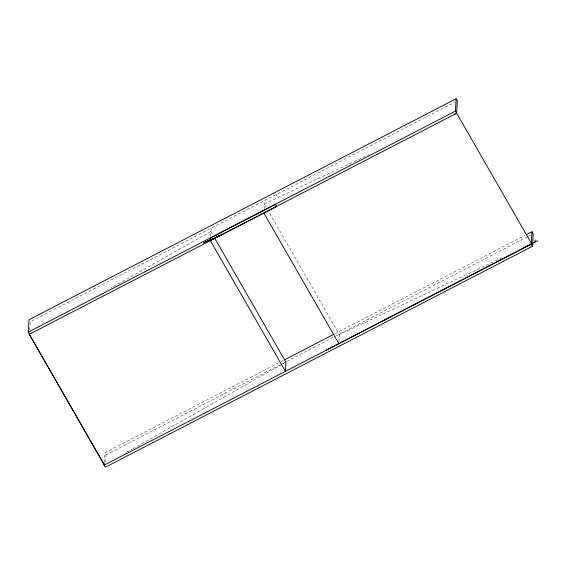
<?xml version="1.0" encoding="UTF-8"?>
<svg xmlns="http://www.w3.org/2000/svg" width="566" height="566" viewBox="0 0 566 566"><rect width="100%" height="100%" fill="white"/><g stroke="black" fill="none" stroke-linecap="round" stroke-linejoin="round"><path stroke-width="0.42" stroke-dasharray="2.83 2.12" d="M29.75 330.098L30.21 321.849L454.993 102.085M104.264 462.663L104.816 452.765L280.694 361.773M105.616 462.309L106.033 454.887L104.816 452.765M210.58 236.489L210.863 231.487L110.858 288.052M264.046 208.896L264.322 203.965L368.869 154.645M338.928 341.97L339.352 334.435M513.008 251.594L513.065 250.632M126.685 452.227L132.069 449.178M132.84 448.746L282.073 364.334M282.844 363.903L284.38 363.032M281.479 361.363L283.05 360.556M334.874 333.742L524.887 235.435M106.033 454.887L281.91 363.888M282.696 363.485L285.837 361.858M286.622 361.455L335.305 336.268M336.091 335.864L527.675 236.744M528.46 236.34L532.387 234.31M502.148 257.771L339.338 334.577L268.709 211.606M276.024 194.272L277.241 196.395M264.322 203.965L266.077 207.022M210.559 228.14L211.776 230.263M210.863 231.487L213.057 235.307"/><path stroke-width="0.85" d="M29.517 334.223L28.3 332.101L28.993 319.733L456.132 98.746L457.349 100.868L456.656 113.235L29.312 334.329L104.37 464.997L29.312 334.329M526.458 234.621L531.955 231.777L533.172 233.9L532.479 246.267L105.34 467.254L104.123 465.132L104.215 463.483M211.217 240.302L210 238.187L275.458 204.319L276.675 206.441L211.224 240.147M221.214 234.982L203.293 242.899L211.09 239.368M523.699 247.611L531.679 243.847L455.439 111.113L456.132 98.746M532.479 246.267L531.262 244.151L531.955 231.777M534.87 242.22L534.983 240.225M28.3 332.101L455.439 111.113M210.913 239.786L213.134 238.633M284.62 359.743L334.089 334.152M326.066 350.22L537.7 240.727M104.123 465.132L531.262 244.151M454.265 114.36L456.656 113.235M217.316 236.666L220.429 235.322M263.82 213L338.871 343.675M214.811 238.364L285.915 362.162L285.406 371.338L210.347 240.663"/></g></svg>
